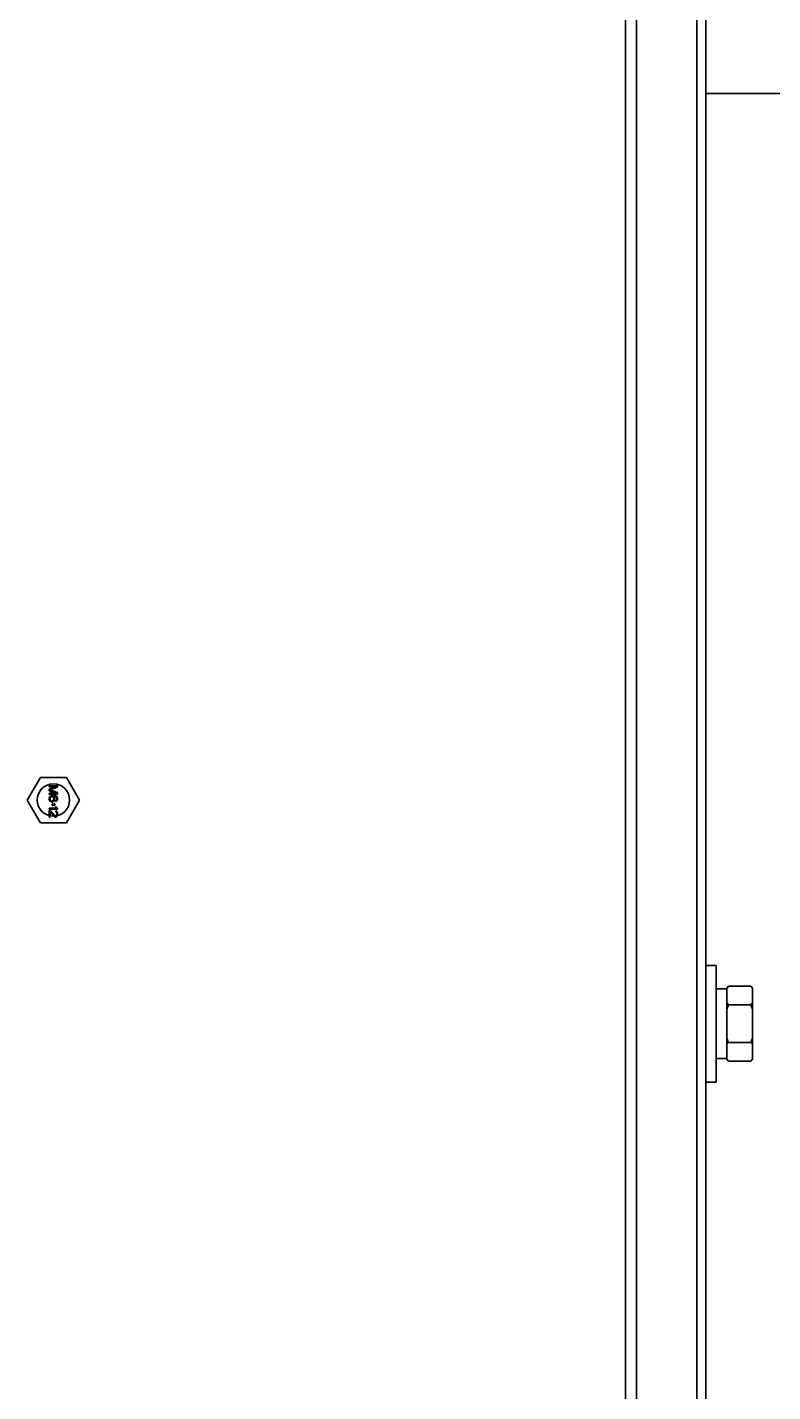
# Model space of a CAD drawing. Header units: millimetres. Extents: x 32496 to 166256, y 3504 to 23939.
# Drawn here: x 142127.5 to 142242.5, y 12421.5 to 12632 of the extents above; entities that cross this region are included whole.
import ezdxf

# ---------------------------------------------------------------- set-up
doc = ezdxf.new("R2010")
doc.units = ezdxf.units.MM
doc.layers.get('0').update_dxf_attribs({"lineweight": 35})

# ---------------------------------------------------------------- blocks, each defined once
blk = doc.blocks.new('8-1250')
at = {"linetype": 'Continuous'}
for p, q in [((-6376.53, -34566.29), (-6376.53, -32553.29)), ((-6374.83, -32553.29), (-6374.83, -34566.29)), ((-6365.53, -34566.29), (-6365.53, -33570.79)), ((-6364.13, -34180.92), (-6364.13, -34425.66)), ((-6343.53, -34284.79), (-6364.13, -34284.79)), ((-6468.87, -34393.79), (-6466.85, -34390.29)), ((-6462.81, -34390.29), (-6466.85, -34390.29)), ((-6462.81, -34390.29), (-6460.79, -34393.79)), ((-6465.48, -34391.75), (-6465.48, -34391.59)), ((-6465.48, -34391.59), (-6464.18, -34391.59)), ((-6464.45, -34391.75), (-6465.48, -34391.75)), ((-6464.45, -34391.75), (-6465.48, -34392.13)), ((-6465.48, -34392.35), (-6465.48, -34392.13)), ((-6465.48, -34392.35), (-6464.45, -34392.73)), ((-6465.34, -34392.24), (-6464.18, -34391.83)), ((-6464.18, -34392.65), (-6465.34, -34392.24)), ((-6464.18, -34391.59), (-6464.18, -34391.83)), ((-6466.85, -34397.29), (-6468.87, -34393.79)), ((-6465.48, -34392.89), (-6465.48, -34392.73)), ((-6465.48, -34392.73), (-6464.45, -34392.73)), ((-6464.18, -34392.89), (-6465.48, -34392.89)), ((-6465.45, -34393.4), (-6465.48, -34393.54)), ((-6465.48, -34393.67), (-6465.48, -34393.54)), ((-6465.48, -34393.67), (-6465.45, -34393.81)), ((-6465.37, -34393.27), (-6465.45, -34393.4)), ((-6465.45, -34393.81), (-6465.37, -34393.95)), ((-6465.26, -34393.19), (-6465.37, -34393.27)), ((-6465.37, -34393.95), (-6465.26, -34394.03)), ((-6465.34, -34393.51), (-6465.31, -34393.43)), ((-6465.34, -34393.51), (-6465.34, -34393.7)), ((-6465.31, -34393.78), (-6465.34, -34393.7)), ((-6465.31, -34393.43), (-6465.26, -34393.35)), ((-6465.26, -34393.86), (-6465.31, -34393.78)), ((-6465.12, -34393.13), (-6465.26, -34393.19)), ((-6465.26, -34393.35), (-6465.17, -34393.3)), ((-6465.17, -34393.92), (-6465.26, -34393.86)), ((-6465.26, -34394.03), (-6465.12, -34394.08)), ((-6465.17, -34393.3), (-6465.09, -34393.27)), ((-6465.09, -34393.95), (-6465.17, -34393.92)), ((-6464.92, -34393.11), (-6465.12, -34393.13)), ((-6464.98, -34394.08), (-6465.12, -34394.08)), ((-6465.01, -34393.27), (-6465.09, -34393.27)), ((-6465.09, -34393.95), (-6465.01, -34393.95)), ((-6465.06, -34394.51), (-6465.06, -34394.46)), ((-6465.06, -34394.46), (-6464.87, -34394.46)), ((-6465.01, -34393.27), (-6464.92, -34393.3)), ((-6464.92, -34393.92), (-6465.01, -34393.95)), ((-6464.98, -34394.3), (-6465.01, -34394.32)), ((-6465.01, -34394.32), (-6464.87, -34394.46)), ((-6464.98, -34394.08), (-6464.84, -34394.03)), ((-6464.81, -34394.46), (-6464.98, -34394.3)), ((-6464.92, -34393.11), (-6464.73, -34393.11)), ((-6464.92, -34393.3), (-6464.87, -34393.35)), ((-6464.87, -34393.86), (-6464.92, -34393.92)), ((-6464.87, -34393.35), (-6464.81, -34393.43)), ((-6464.81, -34393.78), (-6464.87, -34393.86)), ((-6464.84, -34394.03), (-6464.76, -34393.95)), ((-6464.81, -34393.43), (-6464.79, -34393.51)), ((-6464.79, -34393.7), (-6464.81, -34393.78)), ((-6464.65, -34394.3), (-6464.81, -34394.46)), ((-6464.68, -34393.4), (-6464.79, -34393.24)), ((-6464.73, -34393.24), (-6464.79, -34393.24)), ((-6464.79, -34393.7), (-6464.79, -34393.51)), ((-6464.76, -34393.95), (-6464.68, -34393.81)), ((-6464.76, -34394.46), (-6464.62, -34394.32)), ((-6464.76, -34394.46), (-6464.56, -34394.46)), ((-6464.54, -34393.13), (-6464.73, -34393.11)), ((-6464.73, -34393.24), (-6464.56, -34393.27)), ((-6464.65, -34393.54), (-6464.68, -34393.4)), ((-6464.68, -34393.81), (-6464.65, -34393.67)), ((-6464.65, -34393.54), (-6464.65, -34393.67)), ((-6464.62, -34394.32), (-6464.65, -34394.3)), ((-6464.56, -34393.27), (-6464.48, -34393.3)), ((-6464.56, -34394.46), (-6464.56, -34394.51)), ((-6464.4, -34393.19), (-6464.54, -34393.13)), ((-6464.48, -34393.3), (-6464.4, -34393.35)), ((-6464.4, -34393.84), (-6464.48, -34393.89)), ((-6464.48, -34394.03), (-6464.48, -34393.89)), ((-6464.48, -34394.03), (-6464.4, -34394)), ((-6464.29, -34393.27), (-6464.4, -34393.19)), ((-6464.4, -34393.35), (-6464.34, -34393.43)), ((-6464.34, -34393.76), (-6464.4, -34393.84)), ((-6464.4, -34394), (-6464.29, -34393.92)), ((-6464.34, -34393.43), (-6464.32, -34393.51)), ((-6464.32, -34393.67), (-6464.34, -34393.76)), ((-6464.32, -34393.67), (-6464.32, -34393.51)), ((-6464.21, -34393.4), (-6464.29, -34393.27)), ((-6464.29, -34393.92), (-6464.21, -34393.78)), ((-6464.18, -34393.54), (-6464.21, -34393.4)), ((-6464.21, -34393.78), (-6464.18, -34393.65)), ((-6464.18, -34392.65), (-6464.18, -34392.89)), ((-6464.18, -34393.54), (-6464.18, -34393.65)), ((-6460.79, -34393.79), (-6462.81, -34397.29)), ((-6465.48, -34395.22), (-6465.48, -34395.06)), ((-6465.48, -34395.06), (-6464.4, -34395.06)), ((-6464.18, -34395.22), (-6465.48, -34395.22)), ((-6465.48, -34396.41), (-6465.48, -34395.43)), ((-6465.48, -34395.43), (-6465.34, -34395.43)), ((-6465.34, -34396.41), (-6465.48, -34396.41)), ((-6464.65, -34396.19), (-6465.34, -34395.43)), ((-6465.34, -34395.65), (-6465.34, -34396.41)), ((-6465.34, -34395.65), (-6464.73, -34396.33)), ((-6464.87, -34394.51), (-6465.06, -34394.51)), ((-6464.87, -34394.51), (-6465.01, -34394.65)), ((-6465.01, -34394.65), (-6464.98, -34394.68)), ((-6464.98, -34394.68), (-6464.81, -34394.51)), ((-6464.81, -34394.51), (-6464.65, -34394.68)), ((-6464.62, -34394.65), (-6464.76, -34394.51)), ((-6464.56, -34394.51), (-6464.76, -34394.51)), ((-6464.73, -34396.33), (-6464.65, -34396.38)), ((-6464.65, -34394.68), (-6464.62, -34394.65)), ((-6464.54, -34396.25), (-6464.65, -34396.19)), ((-6464.65, -34396.38), (-6464.54, -34396.41)), ((-6464.59, -34394.89), (-6464.4, -34395.06)), ((-6464.59, -34394.89), (-6464.37, -34394.89)), ((-6464.54, -34396.25), (-6464.48, -34396.25)), ((-6464.48, -34396.41), (-6464.54, -34396.41)), ((-6464.48, -34395.6), (-6464.48, -34395.46)), ((-6464.37, -34395.49), (-6464.48, -34395.46)), ((-6464.48, -34395.6), (-6464.4, -34395.65)), ((-6464.4, -34396.19), (-6464.48, -34396.25)), ((-6464.48, -34396.41), (-6464.37, -34396.38)), ((-6464.4, -34395.65), (-6464.34, -34395.73)), ((-6464.34, -34396.11), (-6464.4, -34396.19)), ((-6464.18, -34395.06), (-6464.37, -34394.89)), ((-6464.26, -34395.6), (-6464.37, -34395.49)), ((-6464.37, -34396.38), (-6464.26, -34396.27)), ((-6464.34, -34395.73), (-6464.32, -34395.87)), ((-6464.32, -34395.98), (-6464.34, -34396.11)), ((-6464.32, -34395.98), (-6464.32, -34395.87)), ((-6464.21, -34395.71), (-6464.26, -34395.6)), ((-6464.26, -34396.27), (-6464.21, -34396.17)), ((-6464.18, -34395.9), (-6464.21, -34395.71)), ((-6464.21, -34396.17), (-6464.18, -34396)), ((-6464.18, -34395.06), (-6464.18, -34395.22)), ((-6464.18, -34395.9), (-6464.18, -34396)), ((-6466.85, -34397.29), (-6462.81, -34397.29)), ((-6364.13, -34419.29), (-6362.53, -34419.29)), ((-6362.53, -34437.29), (-6362.53, -34419.29)), ((-6362.53, -34422.94), (-6360.93, -34422.94)), ((-6360.93, -34422.82), (-6360.63, -34422.52)), ((-6360.93, -34433.76), (-6360.93, -34422.82)), ((-6360.63, -34422.52), (-6357.23, -34422.52)), ((-6356.93, -34422.82), (-6357.23, -34422.52)), ((-6356.93, -34433.76), (-6356.93, -34422.82)), ((-6364.13, -34425.66), (-6364.13, -34430.92)), ((-6360.63, -34425.4), (-6357.23, -34425.4)), ((-6364.13, -34430.92), (-6364.13, -34566.29)), ((-6360.63, -34431.18), (-6357.23, -34431.18)), ((-6362.53, -34433.64), (-6360.93, -34433.64)), ((-6360.93, -34433.76), (-6360.63, -34434.06)), ((-6360.63, -34434.06), (-6357.23, -34434.06)), ((-6356.93, -34433.76), (-6357.23, -34434.06)), ((-6364.13, -34437.29), (-6362.53, -34437.29))]:
    blk.add_line(p, q, dxfattribs=at)
blk.add_circle((-6464.83, -34393.79), 2.5, dxfattribs=at)
for centre, start, end in [((-6359.69, -34425.09), 39.1364, 39.5013), ((-6358.17, -34431.49), 219.1364, 219.5008)]:
    blk.add_arc(centre, 3.56, start, end, dxfattribs=at)
for points, knots in [([(-6360.93, -34422.85), (-6360.9, -34422.82), (-6360.81, -34422.7), (-6360.71, -34422.59), (-6360.63, -34422.52)], [0, 0, 0, 0, 0.244558, 1, 1, 1, 1]), ([(-6356.94, -34422.83), (-6356.96, -34422.8), (-6357.06, -34422.69), (-6357.15, -34422.59), (-6357.23, -34422.52)], [0, 0, 0, 0, 0.244878, 1, 1, 1, 1]), ([(-6360.63, -34425.4), (-6360.65, -34425.38), (-6360.76, -34425.27), (-6360.86, -34425.16), (-6360.93, -34425.07)], [0, 0, 0, 0, 0.255352, 1, 1, 1, 1]), ([(-6357.23, -34425.4), (-6357.2, -34425.38), (-6357.1, -34425.27), (-6357, -34425.16), (-6356.93, -34425.07)], [0, 0, 0, 0, 0.255353, 1, 1, 1, 1]), ([(-6360.93, -34431.51), (-6360.9, -34431.48), (-6360.81, -34431.36), (-6360.71, -34431.26), (-6360.63, -34431.18)], [0, 0, 0, 0, 0.244558, 1, 1, 1, 1]), ([(-6356.93, -34431.51), (-6356.95, -34431.48), (-6357.05, -34431.36), (-6357.15, -34431.26), (-6357.23, -34431.18)], [0, 0, 0, 0, 0.244558, 1, 1, 1, 1]), ([(-6360.63, -34434.06), (-6360.65, -34434.04), (-6360.75, -34433.94), (-6360.85, -34433.83), (-6360.91, -34433.75)], [0, 0, 0, 0, 0.255041, 1, 1, 1, 1]), ([(-6357.23, -34434.06), (-6357.2, -34434.04), (-6357.1, -34433.93), (-6357, -34433.82), (-6356.93, -34433.73)], [0, 0, 0, 0, 0.255353, 1, 1, 1, 1])]:
    blk.add_open_spline(points, degree=3, knots=knots, dxfattribs=at)
for points in [[(-6360.93, -34426.06), (-6360.84, -34425.84), (-6360.74, -34425.62), (-6360.63, -34425.4)], [(-6356.93, -34426.06), (-6357.02, -34425.84), (-6357.12, -34425.62), (-6357.23, -34425.4)], [(-6360.63, -34431.18), (-6360.74, -34430.96), (-6360.84, -34430.74), (-6360.93, -34430.52)], [(-6357.23, -34431.18), (-6357.12, -34430.96), (-6357.02, -34430.74), (-6356.93, -34430.52)]]:
    blk.add_open_spline(points, degree=3, dxfattribs=at)

msp = doc.modelspace()

# ---------------------------------------------------------------- block references
at = {"color": 6}
msp.add_blockref('8-1250', (148596.331, 46906.597), dxfattribs=at)

doc.saveas('drawing.dxf')
